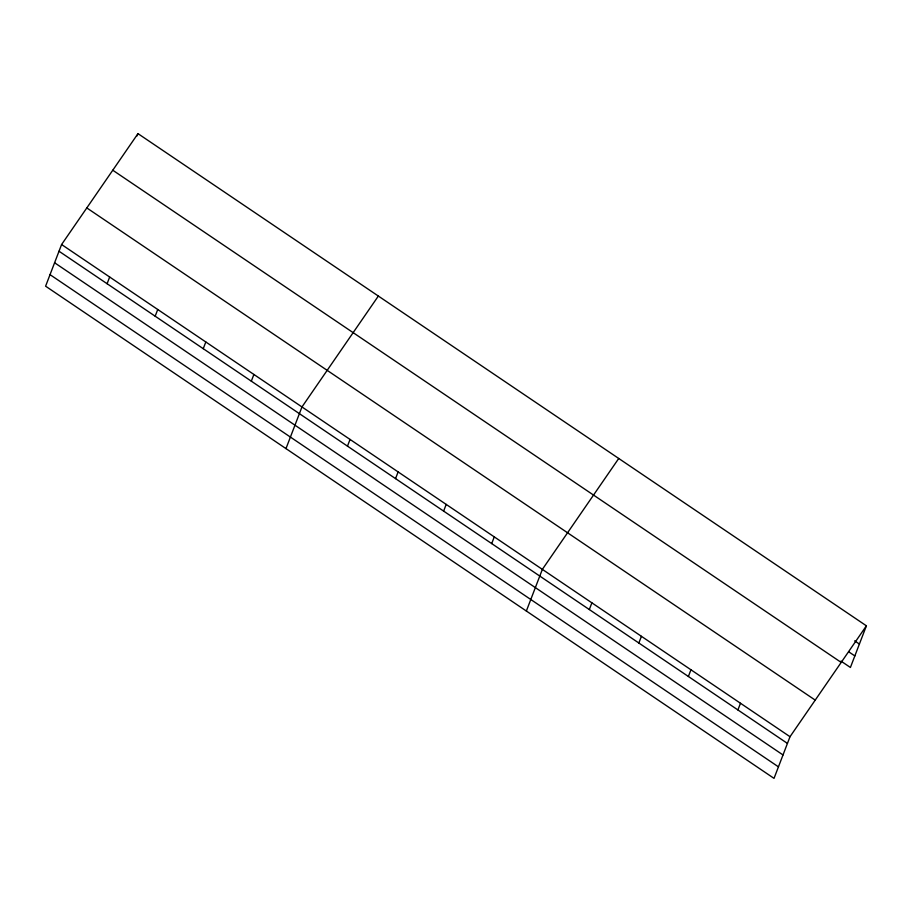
<?xml version="1.0" encoding="UTF-8"?>
<svg xmlns="http://www.w3.org/2000/svg" width="912" height="912" viewBox="0 0 912 912"><rect width="100%" height="100%" fill="white"/><g stroke="black" fill="none" stroke-linecap="round" stroke-linejoin="round"><path stroke-width="1.37" d="M61.594 244.53L45.6 286.186L774.026 778.369L790.009 736.714L866.4 625.814L137.974 133.631L61.594 244.53L790.009 736.714M137.119 135.854L137.974 133.631M107.092 283.712L109.668 277.009M155.165 316.202L157.742 309.499M203.251 348.68L205.816 341.977M251.324 381.17L253.889 374.467M285.98 448.601L301.975 406.946L378.355 296.047M347.472 446.139L350.048 439.436M395.546 478.618L398.122 471.914M443.631 511.108L446.196 504.404M491.705 543.586L494.27 536.894M526.361 611.029L542.355 569.373L618.735 458.474M589.312 609.547L591.888 602.843M638.845 643.017L641.421 636.314M688.378 676.487L690.954 669.784M737.911 709.946L740.487 703.255M866.4 625.814L850.406 667.47L840.978 661.097M854.681 640.862L859.4 644.054M848.947 651.955L854.84 655.933M112.769 170.225L841.195 662.42M86.8 207.925L815.225 700.12M59.018 251.233L787.444 743.417M54.595 262.759L783.009 754.954M50.023 274.649L778.449 766.844"/></g></svg>
